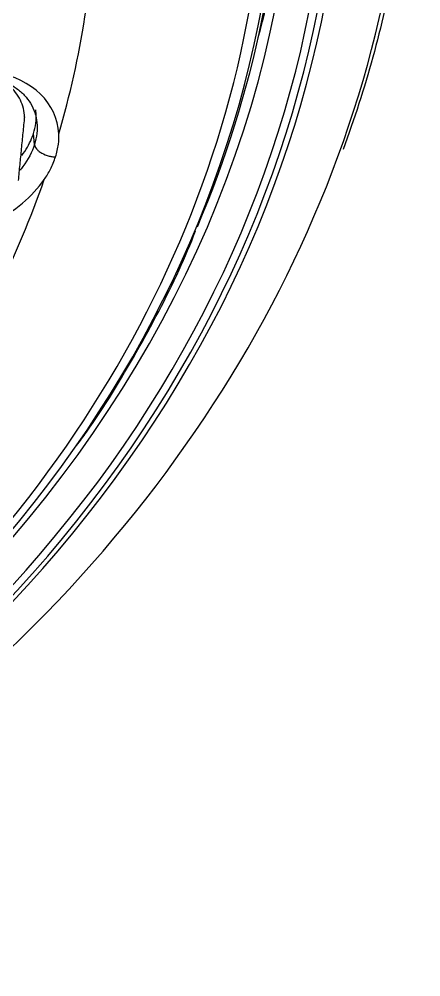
# Model space of a CAD drawing. Extents: x 0 to 1128, y 0 to 827.
# Drawn here: x 493.85 to 503.94, y 503.18 to 527.25 of the extents above; entities that cross this region are included whole.
import ezdxf

# ---------------------------------------------------------------- set-up
doc = ezdxf.new("R2010")
doc.units = 0
doc.header["$LTSCALE"] = 3
doc.header["$MEASUREMENT"] = 0
doc.layers.add('1', color=7, linetype='CONTINUOUS')

msp = doc.modelspace()

# ---------------------------------------------------------------- linework, layer by layer
at = {"layer": '1', "color": 7, "linetype": 'Continuous'}
msp.add_line((494.23, 524.103), (494.205, 524.38), dxfattribs=at)
for centre, major_axis, start_param, end_param in [((463.091, 532.806), (38.932, 0), 5.765608, 7.853982), ((463.091, 532.736), (38.762, 0), 4.712389, 7.853982), ((463.091, 532.712), (38.555, 0), 4.712389, 7.853982), ((463.091, 532.712), (-37.7, 0), 2.104965, 4.712389), ((463.091, 533.801), (37.7, 0), 6.05974, 6.266005), ((463.091, 532.561), (37.4, 0), 5.940973, 6.283185), ((463.091, 532.107), (-36.953, 0), 1.570796, 3.141593), ((463.091, 532.303), (37.281, 0), 5.752256, 6.283185), ((463.091, 530.889), (32.688, 0), 6.043057, 6.261505), ((463.091, 530.889), (32.688, 0), 5.781294, 5.999727), ((463.091, 532.303), (37.281, 0), 3.592657, 5.752256), ((463.091, 532.806), (38.932, 0), 4.712389, 5.765608)]:
    msp.add_ellipse(centre, major_axis=major_axis, ratio=0.838671, start_param=start_param, end_param=end_param, dxfattribs=at)
for points, knots in [([(469.133, 500.187), (474.134, 500.819), (478.991, 502.244), (487.751, 506.485), (491.652, 509.299), (497.959, 515.931), (500.363, 519.746), (503.346, 527.852), (503.922, 532.141), (503.167, 540.6), (501.835, 544.768), (497.447, 552.412), (494.391, 555.884), (486.977, 561.654), (482.62, 563.95), (473.204, 567.049), (468.149, 567.852), (463.091, 567.852)], [0, 0, 0, 0, 0.125, 0.125, 0.25, 0.25, 0.375, 0.375, 0.5, 0.5, 0.625, 0.625, 0.75, 0.75, 0.875, 0.875, 1, 1, 1, 1]), ([(503.587, 530.702), (503.508, 530.017), (503.162, 527.744), (502.548, 525.509), (501.986, 523.977)], [0, 0, 0, 0, 0.300481, 1, 1, 1, 1]), ([(494.842, 524.369), (494.809, 525.145), (494.166, 525.748), (492.375, 526.087), (491.259, 525.828), (490.508, 525.189)], [0, 0, 0, 0, 0.5, 0.5, 1, 1, 1, 1]), ([(490.716, 525.161), (490.891, 525.314), (491.288, 525.572), (491.96, 525.806), (492.531, 525.869), (492.962, 525.838), (493.264, 525.772), (493.538, 525.666), (493.779, 525.524), (493.981, 525.349), (494.14, 525.144), (494.248, 524.911), (494.321, 524.572), (494.29, 524.293), (494.23, 524.103)], [0, 0, 0, 0, 0.125, 0.25, 0.375, 0.4375, 0.5, 0.5625, 0.625, 0.6875, 0.75, 0.8125, 0.875, 1, 1, 1, 1]), ([(493.983, 524.782), (493.983, 524.802), (493.982, 524.822), (493.968, 524.994), (493.922, 525.139), (493.777, 525.403), (493.672, 525.522), (493.474, 525.675), (493.394, 525.724), (493.309, 525.767)], [0, 0, 0, 0, 0.047844, 0.047844, 0.412439, 0.412439, 0.788146, 0.788146, 1, 1, 1, 1]), ([(494.205, 524.38), (494.26, 524.552), (494.282, 524.728), (494.269, 524.919), (494.266, 524.947), (494.262, 524.973)], [0, 0, 0, 0, 0.857928, 0.857928, 1, 1, 1, 1]), ([(493.912, 523.827), (494.014, 523.963), (494.098, 524.107), (494.176, 524.295), (494.191, 524.337), (494.205, 524.38)], [0, 0, 0, 0, 0.777495, 0.777495, 1, 1, 1, 1]), ([(494.76, 523.793), (494.79, 523.9), (494.843, 524.096), (494.842, 524.284), (494.842, 524.369)], [0, 0, 0, 0, 0.54889, 1, 1, 1, 1]), ([(494.23, 524.103), (494.169, 523.914), (494.053, 523.694), (493.896, 523.488), (493.872, 523.459)], [0, 0, 0, 0, 0.858458, 1, 1, 1, 1]), ([(494.23, 524.103), (494.233, 524.073), (494.254, 524.018), (494.331, 523.941), (494.435, 523.869), (494.568, 523.817), (494.687, 523.796), (494.738, 523.793), (494.76, 523.793)], [0, 0, 0, 0, 0.251999, 0.378486, 0.504974, 0.757949, 0.884437, 1, 1, 1, 1]), ([(494.475, 523.221), (494.53, 523.307), (494.651, 523.493), (494.722, 523.688), (494.76, 523.793)], [0, 0, 0, 0, 0.459073, 1, 1, 1, 1]), ([(495.289, 516.538), (495.373, 516.65), (495.93, 517.402), (496.804, 518.872), (497.715, 520.563), (498.149, 521.602), (498.278, 521.931)], [0, 0, 0, 0, 0.066682, 0.446384, 0.825836, 1, 1, 1, 1])]:
    msp.add_open_spline(points, degree=3, knots=knots, dxfattribs=at)
for points, degree in [([(493.828, 523.198), (493.985, 524.796)], 1), ([(493.216, 522.169), (493.727, 522.42), (494.179, 522.79), (494.475, 523.221)], 3)]:
    msp.add_open_spline(points, degree=degree, dxfattribs=at)

doc.saveas('drawing.dxf')
